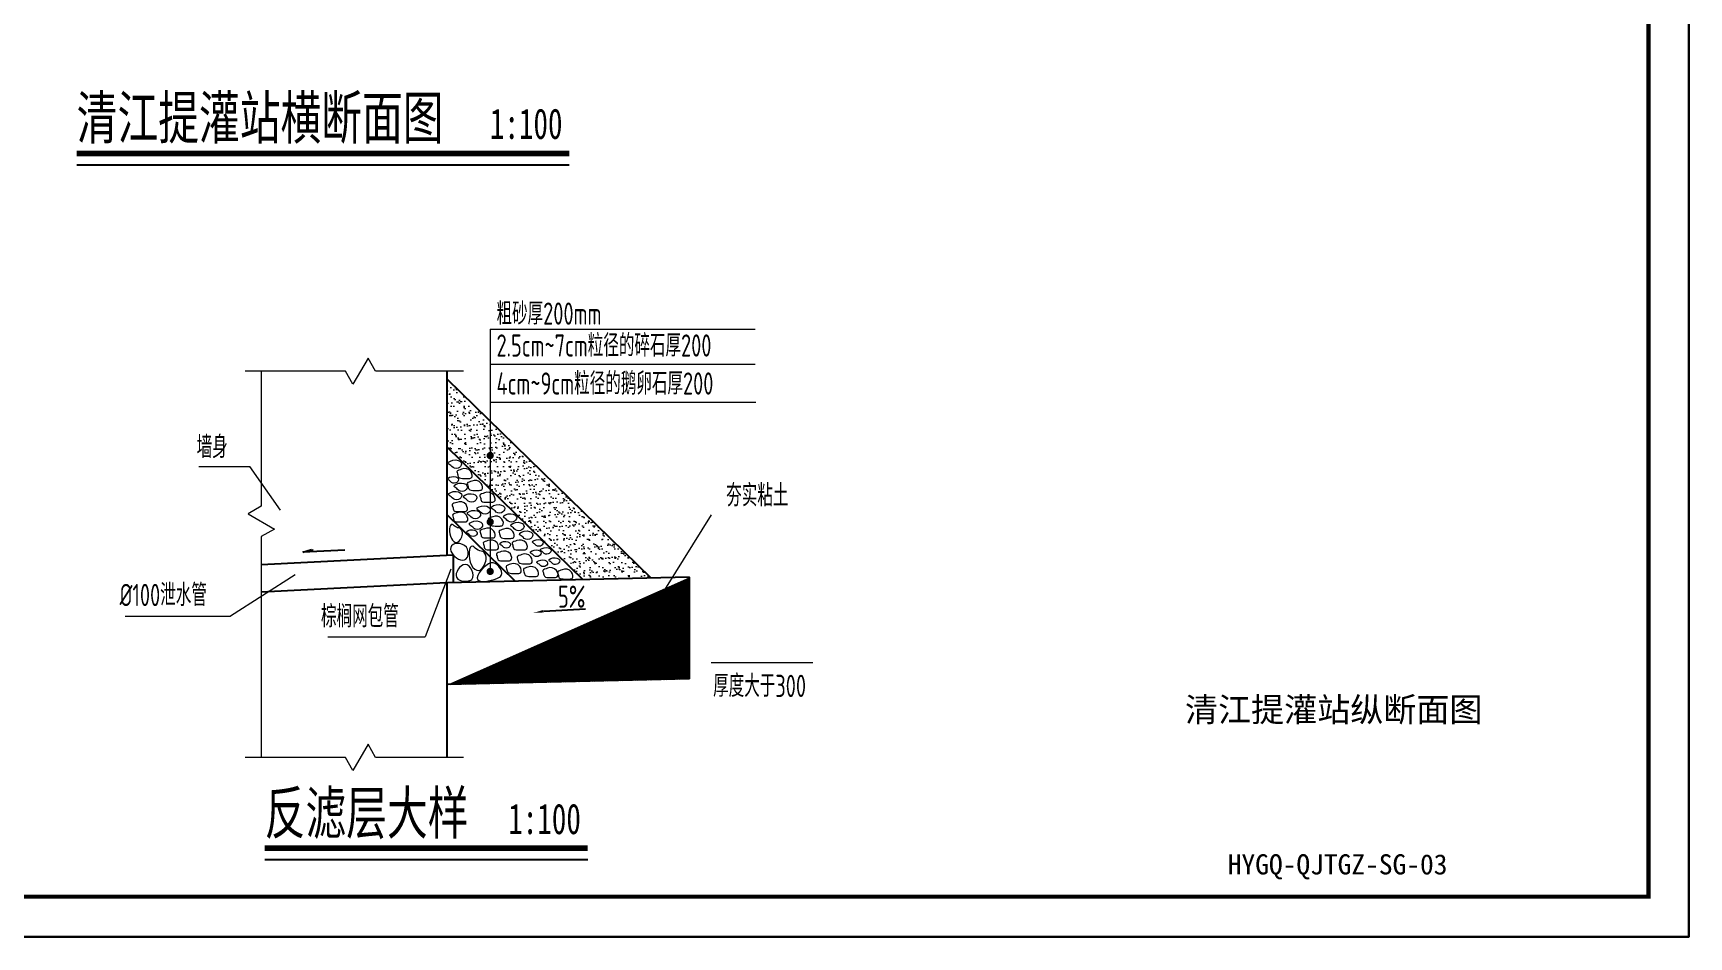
# Model space of a CAD drawing. Header units: millimetres. Extents: x -725 to 2274960, y -506 to 2980382.
# Drawn here: x 2054778 to 2075283, y 2586514 to 2597712 of the extents above; entities that cross this region are included whole.
import ezdxf

# ---------------------------------------------------------------- set-up
doc = ezdxf.new("R2010")
doc.units = ezdxf.units.MM
doc.header["$LTSCALE"] = 1000
for name, color, linetype in [('BAR_TEXT(框梁钢筋文字)', 2, 'Continuous'), ('DIM', 4, 'Continuous'), ('DIM_SYMB', 3, 'Continuous'), ('PUB_TITLE', 4, 'Continuous'), ('YHGZ_插图', 2, 'Continuous'), ('图框', 7, 'Continuous')]:
    doc.layers.add(name, color=color, linetype=linetype)
doc.layers.add('G-LABEL（引线）', color=3, linetype='Continuous', lineweight=13)
doc.layers.add('G_SYMBOL（符号）', color=3, linetype='Continuous', lineweight=13)
doc.styles.add('biaotilan', font='', dxfattribs={"width": 0.7})
doc.styles.add('TSSD_Rein', font='tssdeng.shx', dxfattribs={"width": 0.7, "bigfont": 'hztxt.shx'})
doc.styles.get('biaotilan').set_extended_font_data('SimSun')

# ---------------------------------------------------------------- blocks, each defined once
blk = doc.blocks.new('HAYJZ A3')
blk.add_lwpolyline([(4974.596798436251, -403416.8118436723), (46974.59679843625, -403416.8118436723), (46974.59679843625, -433116.8118436723), (4974.596798436251, -433116.8118436723), (4974.596798436251, -403416.8118436723)])
at = {"const_width": 50}
blk.add_lwpolyline([(7474.596798436251, -403916.8118436723), (46474.59679843625, -403916.8118436723), (46474.59679843625, -432616.8118436723), (7474.596798436251, -432616.8118436723), (7474.596798436251, -403916.8118436723)], dxfattribs=at)
at = {"layer": 'PUB_TITLE'}
blk.add_lwpolyline([(4974.596798436251, -433116.8118436723), (46974.59679843625, -433116.8118436723), (46974.59679843625, -403416.8118436723), (4974.596798436251, -403416.8118436723)], close=True, dxfattribs=at)

msp = doc.modelspace()

# ---------------------------------------------------------------- hatches: boundary and pattern name
at = {"layer": 'DIM'}
for points in [[(2058119.482998228, 2591281.883985796), (2058247.812877989, 2591288.300480642), (2058246.235302306, 2591319.851984777)], [(2060970.807033873, 2590527.85780982), (2061099.136913634, 2590534.274304667), (2061097.55933795, 2590565.825808802)]]:
    msp.add_hatch(color=256, dxfattribs=at).paths.add_polyline_path(points)
at = {"layer": 'G-LABEL（引线）'}
h = msp.add_hatch(dxfattribs=at)
h.set_pattern_fill('AR-SAND', color=256, scale=60, style=0)
h.set_pattern_definition([(37.49999999999999, (-49108475.02945293, -68771003.84532566), (-3.779601486576489, 115.6094261407895), [0, -91.20000000000003, 0, -102, 0, -97.50000000000001]), (7.500000000000006, (-49108475.02945293, -68771003.84532566), (106.1866023160636, 169.3287639137844), [0, -49.2, 0, -82.19999999999999, 0, -31.5]), (327.5, (-49108548.82945599, -68771003.84532566), (186.8485117050897, 0.3395432122178619), [0, -30, 0, -108, 0, -141]), (317.5, (-49108548.82945599, -68771003.84532566), (180.3675962743376, 52.66053389605496), [0, -15, 0, -70.8, 0, -81])])
h.paths.add_polyline_path([(2061586.742000914, 2590941.81769351), (2062426.742000914, 2590961.282604017), (2059906.742000914, 2593423.564359465), (2059906.742000914, 2592583.338863173)])
at = {"layer": 'G-LABEL（引线）', "linetype": 'ByBlock', "ltscale": 1000}
h = msp.add_hatch(dxfattribs=at)
h.set_pattern_fill('LINE', color=256, scale=1000, angle=45, style=0)
h.set_pattern_definition([(45, (-38575478447.70967, -2628439218.357015), (-88.38834764831843, 88.38834764831844), [])])
h.paths.add_polyline_path([(2059906.742000914, 2590902.887873514), (2059906.742000914, 2589642.549631395), (2062906.742000914, 2589712.067167082), (2062906.742000914, 2590972.405410566)])
h.paths.add_polyline_path([(2061222.56660935, 2590557.345091143), (2061614.970455504, 2590557.345091143), (2061614.970455504, 2590890.518168066), (2061222.56660935, 2590890.518168066)], flags=24)

# ---------------------------------------------------------------- linework, layer by layer
at = {"layer": 'DIM'}
for p, q in [((2058119.482998228, 2591281.883985796, -1.485087879777032e-09), (2058225.109913206, 2591313.523985186, -1.485087879777032e-09)), ((2058225.109913206, 2591313.523985186, -1.485087879777032e-09), (2058226.424564696, 2591287.231063643, -1.485087879777032e-09))]:
    msp.add_line(p, q, dxfattribs=at)
at = {"layer": 'DIM', "ltscale": 1.5}
for p, q in [((2058637.960750914, 2591307.807872572, -1.485087879777032e-09), (2058119.482998228, 2591281.883985796, -1.485087879777032e-09)), ((2061620.473568297, 2590573.758889475, -1.485087879777032e-09), (2061101.995815611, 2590547.835002222, -1.485087879777032e-09))]:
    msp.add_line(p, q, dxfattribs=at)
at = {"layer": 'DIM', "const_width": 45.00000000000001, "elevation": -1.485087879777032e-09}
for points in [[(2060416.238323546, 2592477.698290148, 1), (2060461.238323546, 2592477.698289671, 1)], [(2060416.238323546, 2591655.101075926, 1), (2060461.238323546, 2591655.101075926, 1)], [(2060416.238323546, 2591042.528768816, 1), (2060461.238323546, 2591042.528768339, 1)]]:
    msp.add_lwpolyline(points, format="xyb", close=True, dxfattribs=at)
at = {"layer": 'DIM_SYMB', "const_width": 70}
for points in [[(2055317.637278784, 2596220.199743103), (2061418.143607898, 2596220.199743103)], [(2057645.906555788, 2587613.285551186), (2061645.822167602, 2587613.285551186)]]:
    msp.add_lwpolyline(points, dxfattribs=at)
at = {"layer": 'DIM_SYMB'}
for points in [[(2055317.637278784, 2596080.199743103), (2061418.143607898, 2596080.199743103)], [(2057645.906555788, 2587473.285551186), (2061645.822167602, 2587473.285551186)]]:
    msp.add_lwpolyline(points, dxfattribs=at)
at = {"layer": 'G-LABEL（引线）'}
for p, q in [((2060439.866176939, 2594042.165237227, -1.529858577342951e-09), (2060439.866176939, 2591047.104842939, -1.529858577342951e-09)), ((2060439.866176939, 2594042.165237227, -1.529858577342951e-09), (2063720.383676374, 2594042.165237227, -1.529858577342951e-09)), ((2060439.866176939, 2593608.965875425, -1.529858577342951e-09), (2063720.383676374, 2593608.965875425, -1.529858577342951e-09)), ((2060439.866176939, 2593137.943180361, -1.529858577342951e-09), (2063728.705354536, 2593137.943179884, -1.529858577342951e-09)), ((2056830.834408141, 2592341.1116784, -1.485087879777032e-09), (2057460.126560545, 2592341.111677923, -1.485087879777032e-09)), ((2057841.876301146, 2591800.840784826, -1.485087879777032e-09), (2057460.126560545, 2592341.111677923, -1.485087879777032e-09)), ((2063173.363926268, 2591742.728552141), (2062386.55833087, 2590477.088075914)), ((2059953.017025328, 2591069.613363066), (2059634.489864683, 2590232.860039034)), ((2058021.421146727, 2591002.24608592), (2057222.66619525, 2590487.130937376)), ((2055918.597370482, 2590487.130936899), (2057222.66619525, 2590487.130937376)), ((2058429.711147642, 2590232.860039034), (2059634.489864683, 2590232.860039034)), ((2063173.363926268, 2589914.25936326), (2064432.505851994, 2589914.259362783))]:
    msp.add_line(p, q, dxfattribs=at)
for points, start_tangent, end_tangent in [([(2059962.942051268, 2592344.518642225), (2060041.631138182, 2592323.072685518), (2060084.552456236, 2592373.113269606), (2060013.016926146, 2592423.153800764), (2059920.020733214, 2592380.261886396), (2059962.942051268, 2592344.518642225)], (0.5904500684183096, -0.8070741705102534), (0.5904500684183096, -0.8070741705102534)), ([(2060083.210460997, 2592309.140009203), (2060197.667309141, 2592280.54538373), (2060204.820858336, 2592201.910224714), (2060161.899540282, 2592194.761607924), (2060111.824673033, 2592194.761607924), (2060047.442692137, 2592209.058894911), (2060033.135586119, 2592251.950809279), (2060025.982036925, 2592280.54538373), (2060083.210460997, 2592309.140009203)], (0.9074835201461768, 0.4200876821130364), (0.9074835201461768, 0.4200876821130364)), ([(2059948.985714293, 2592155.712250032), (2060011.936977721, 2592138.555484571), (2060046.274036742, 2592178.58795146), (2059989.045612669, 2592218.620375433), (2059914.648662901, 2592184.306844511), (2059948.985714293, 2592155.712250032)], (0.5904500684183096, -0.8070741705102534), (0.5904500684183096, -0.8070741705102534)), ([(2059967.285137511, 2591955.5989149), (2060045.974216795, 2591934.152957716), (2060088.895534849, 2591984.19354085), (2060017.360004759, 2592034.234071531), (2059924.363819456, 2591991.342159548), (2059967.285137511, 2591955.5989149)], (0.5904500684183096, -0.8070741705102534), (0.5904500684183096, -0.8070741705102534)), ([(2060034.456341124, 2592058.985635557), (2060113.145420409, 2592037.539678373), (2060156.066738463, 2592087.580262938), (2060084.531208372, 2592137.620792189), (2059991.53502307, 2592094.728879728), (2060034.456341124, 2592058.985635557)], (0.5904500684183096, -0.8070741705102534), (0.5904500684183096, -0.8070741705102534)), ([(2060211.885105467, 2592161.344953337, -1.485087879777032e-09), (2060326.341953612, 2592132.750327864, -1.485087879777032e-09), (2060333.495502806, 2592054.115169325, -1.485087879777032e-09), (2060290.574184752, 2592046.966553011, -1.485087879777032e-09), (2060240.499317503, 2592046.966552534, -1.485087879777032e-09), (2060176.117336607, 2592061.263839521, -1.485087879777032e-09), (2060161.810230589, 2592104.155753889, -1.485087879777032e-09), (2060154.656681395, 2592132.750327864, -1.485087879777032e-09), (2060211.885105467, 2592161.344953337, -1.485087879777032e-09)], (0.9074835201461768, 0.4200876821130364), (0.9074835201461768, 0.4200876821130364)), ([(2060024.859562254, 2591898.468292036), (2060139.316402769, 2591869.873664656), (2060146.469959593, 2591791.238508024), (2060103.548641539, 2591784.089891233), (2060053.47377429, 2591784.08989171), (2059989.091793394, 2591798.387178221), (2059974.784687376, 2591841.279090681), (2059967.631138182, 2591869.873665133), (2060024.859562254, 2591898.468292036)], (0.9074835201461768, 0.4200876821130364), (0.9074835201461768, 0.4200876821130364)), ([(2060152.577411986, 2591927.233116427), (2060231.26649127, 2591905.78715972), (2060274.187809325, 2591955.82774333), (2060202.652279234, 2592005.868274488), (2060109.656093932, 2591962.976360121), (2060152.577411986, 2591927.233116427)], (0.5904500684183096, -0.8070741705102534), (0.5904500684183096, -0.8070741705102534)), ([(2060318.430034972, 2591777.262528219), (2060397.119121886, 2591755.816570082), (2060440.04043994, 2591805.857152739), (2060368.504909849, 2591855.897683897), (2060275.508716917, 2591813.005770006), (2060318.430034972, 2591777.262528219)], (0.5904500684183096, -0.8070741705102534), (0.5904500684183096, -0.8070741705102534)), ([(2060367.467586851, 2592014.72703723), (2060481.924434996, 2591986.132411757), (2060489.07799182, 2591907.497253218), (2060446.156673766, 2591900.348636427), (2060396.081798888, 2591900.348636427), (2060331.699825621, 2591914.645923414), (2060317.392719603, 2591957.537837782), (2060310.239170409, 2591986.132411757), (2060367.467586851, 2592014.72703723)], (0.9074835201461768, 0.4200876821130364), (0.9074835201461768, 0.4200876821130364)), ([(2060498.540829039, 2591791.745942869), (2060577.229908324, 2591770.299987593), (2060620.151226378, 2591820.34057025), (2060548.615696287, 2591870.381101408), (2060455.619510985, 2591827.489187517), (2060498.540829039, 2591791.745942869)], (0.5904500684183096, -0.8070741705102534), (0.5904500684183096, -0.8070741705102534)), ([(2060093.99696002, 2591503.485256472), (2060025.382229185, 2591400.456869402), (2059957.736477232, 2591449.950725832), (2059969.803173399, 2591625.704855242), (2060021.799213744, 2591588.836981096), (2060072.275608397, 2591572.675765791), (2060093.99696002, 2591503.485256472)], (-0.1302593583811931, -0.9914799541867299), (-0.1302593583811931, -0.9914799541867299)), ([(2060029.630604124, 2591769.782897749), (2060144.087452269, 2591741.188272276), (2060151.241009093, 2591662.553115644), (2060108.319691038, 2591655.404497423), (2060058.244816161, 2591655.404496946), (2059993.862842894, 2591669.701784411), (2059979.555736876, 2591712.593698778), (2059972.402180052, 2591741.188272276), (2060029.630604124, 2591769.782897749)], (0.9074835201461768, 0.4200876821130364), (0.9074835201461768, 0.4200876821130364)), ([(2060198.550655699, 2591720.602191725), (2060277.239742613, 2591699.156234541), (2060320.161060667, 2591749.196817198), (2060248.625530577, 2591799.237348356), (2060155.629337645, 2591756.345435896), (2060198.550655699, 2591720.602191725)], (0.5904500684183096, -0.8070741705102534), (0.5904500684183096, -0.8070741705102534)), ([(2060223.439342833, 2591589.041431227), (2060302.128429747, 2591567.595474043), (2060345.049747801, 2591617.6360567), (2060273.514217711, 2591667.676587858), (2060180.518024779, 2591624.784675875), (2060223.439342833, 2591589.041431227)], (0.5904500684183096, -0.8070741705102534), (0.5904500684183096, -0.8070741705102534)), ([(2060469.743786192, 2591719.52856616), (2060584.200626707, 2591690.933939257), (2060591.354183531, 2591612.298782148), (2060548.432865477, 2591605.15016345), (2060498.357990599, 2591605.15016345), (2060433.976017332, 2591619.447450914), (2060419.668911314, 2591662.339364805), (2060412.51536212, 2591690.933939257), (2060469.743786192, 2591719.52856616)], (0.9074835201461768, 0.4200876821130364), (0.9074835201461768, 0.4200876821130364)), ([(2060645.305729246, 2591678.776531019), (2060723.994816161, 2591657.330573835), (2060766.916134215, 2591707.371156492), (2060695.380604124, 2591757.411688604), (2060602.384411192, 2591714.51977519), (2060645.305729246, 2591678.776531019)], (0.5904500684183096, -0.8070741705102534), (0.5904500684183096, -0.8070741705102534)), ([(2060736.72957263, 2591572.116752424), (2060815.418651915, 2591550.67079524), (2060858.339969969, 2591600.711379805), (2060786.804439879, 2591650.751909056), (2060693.808254576, 2591607.859997072), (2060736.72957263, 2591572.116752424)], (0.5904500684183096, -0.8070741705102534), (0.5904500684183096, -0.8070741705102534)), ([(2060181.136341429, 2591495.701137342), (2060244.087612486, 2591478.544370451), (2060278.424663878, 2591518.576837816), (2060221.196239806, 2591558.609262743), (2060146.799290037, 2591524.295732298), (2060181.136341429, 2591495.701137342)], (0.5904500684183096, -0.8070741705102534), (0.5904500684183096, -0.8070741705102534)), ([(2060369.362934447, 2591571.843789854), (2060483.819782591, 2591543.249164381), (2060490.973331786, 2591464.61400775), (2060448.052013731, 2591457.465389528), (2060397.977146483, 2591457.465389051), (2060333.595165587, 2591471.762676039), (2060319.288059569, 2591514.654590406), (2060312.134510374, 2591543.249164381), (2060369.362934447, 2591571.843789854)], (0.9074835201461768, 0.4200876821130364), (0.9074835201461768, 0.4200876821130364)), ([(2060410.107548094, 2591423.714977064), (2060524.564396239, 2591395.120349684), (2060531.717953062, 2591316.485193052), (2060488.796635008, 2591309.336576738), (2060438.72176013, 2591309.336576262), (2060374.339786864, 2591323.633863249), (2060360.032680846, 2591366.525776186), (2060352.879131651, 2591395.120349684), (2060410.107548094, 2591423.714977064)], (0.9074835201461768, 0.4200876821130364), (0.9074835201461768, 0.4200876821130364)), ([(2060604.193180418, 2591566.36302928), (2060718.650028563, 2591537.768404284), (2060725.803585387, 2591459.133247175), (2060682.882267332, 2591451.984628954), (2060632.807392454, 2591451.984628477), (2060568.425419188, 2591466.281915464), (2060554.11831317, 2591509.173829832), (2060546.964756346, 2591537.768404284), (2060604.193180418, 2591566.36302928)], (0.9074835201461768, 0.4200876821130364), (0.9074835201461768, 0.4200876821130364)), ([(2060767.647098875, 2591423.880441465), (2060882.10394702, 2591395.285815992), (2060889.257503844, 2591316.650657454), (2060846.336185789, 2591309.502040663), (2060796.261310912, 2591309.502040663), (2060731.879337645, 2591323.79932765), (2060717.572231627, 2591366.691242495), (2060710.418674803, 2591395.285815992), (2060767.647098875, 2591423.880441465)], (0.9074835201461768, 0.4200876821130364), (0.9074835201461768, 0.4200876821130364)), ([(2060846.082538939, 2591465.180450239), (2060924.771618224, 2591443.734493055), (2060967.692936278, 2591493.775075712), (2060896.157406187, 2591543.815606871), (2060803.161220885, 2591500.923694887), (2060846.082538939, 2591465.180450239)], (0.5904500684183096, -0.8070741705102534), (0.5904500684183096, -0.8070741705102534)), ([(2060997.324802733, 2591374.468036451), (2061060.276066161, 2591357.311271467), (2061094.613117552, 2591397.343736448), (2061037.38469348, 2591437.376161375), (2060962.987743712, 2591403.062631884), (2060997.324802733, 2591374.468036451)], (0.5904500684183096, -0.8070741705102534), (0.5904500684183096, -0.8070741705102534)), ([(2059960.208607054, 2591360.207807341), (2060064.188900328, 2591386.456599989), (2060158.518619871, 2591317.806264677), (2060138.795795775, 2591195.898662367), (2059962.559429503, 2591272.172422209), (2059960.208607054, 2591360.207807341)], (0.5763948238486598, 0.8171713449702409), (0.5763948238486598, 0.8171713449702409)), ([(2060387.208523131, 2591191.408520021), (2060295.722217894, 2591054.037334242), (2060205.527874327, 2591120.029144087), (2060221.616810179, 2591354.367982664), (2060290.944866515, 2591305.210819044), (2060358.246723509, 2591283.662530699), (2060387.208523131, 2591191.408520021)], (-0.1302593583811931, -0.9914799541867299), (-0.1302593583811931, -0.9914799541867299)), ([(2060573.535183287, 2591287.419445314), (2060687.992031432, 2591258.824817934), (2060695.145588255, 2591180.189660826), (2060652.224270201, 2591173.041042128), (2060602.149395323, 2591173.041042128), (2060537.767422057, 2591187.338329115), (2060523.460316038, 2591230.230243483), (2060516.306766844, 2591258.824817934), (2060573.535183287, 2591287.419445314)], (0.9074835201461768, 0.4200876821130364), (0.9074835201461768, 0.4200876821130364)), ([(2060593.559223509, 2591351.102888384), (2060656.510486937, 2591333.946122923), (2060690.847538328, 2591373.978587904), (2060633.619114256, 2591414.011013308), (2060559.222164488, 2591379.697482863), (2060593.559223509, 2591351.102888384)], (0.5904500684183096, -0.8070741705102534), (0.5904500684183096, -0.8070741705102534)), ([(2060828.714046812, 2591251.833081999), (2060943.170894957, 2591223.238454618), (2060950.324444151, 2591144.603297987), (2060907.403126097, 2591137.454681673), (2060857.328258849, 2591137.454681196), (2060792.946277953, 2591151.751968184), (2060778.639171934, 2591194.643880644), (2060771.48562274, 2591223.238454618), (2060828.714046812, 2591251.833081999)], (0.9074835201461768, 0.4200876821130364), (0.9074835201461768, 0.4200876821130364)), ([(2060970.797085142, 2591246.184253492), (2061033.74834857, 2591229.027488985), (2061068.085399962, 2591269.059955397), (2061010.85697589, 2591309.0923808), (2060936.460026121, 2591274.778848448), (2060970.797085142, 2591246.184253492)], (0.5904500684183096, -0.8070741705102534), (0.5904500684183096, -0.8070741705102534)), ([(2061094.792667723, 2591275.599635878), (2061157.743931151, 2591258.442870894), (2061192.080990172, 2591298.475338259), (2061134.852566099, 2591338.507762709), (2061060.455616331, 2591304.194230833), (2061094.792667723, 2591275.599635878)], (0.5904500684183096, -0.8070741705102534), (0.5904500684183096, -0.8070741705102534)), ([(2061202.134106016, 2591148.632612028), (2061265.085369444, 2591131.475847044), (2061299.422428465, 2591171.508313932), (2061242.194004393, 2591211.540738859), (2061167.797046995, 2591177.227206984), (2061202.134106016, 2591148.632612028)], (0.5904500684183096, -0.8070741705102534), (0.5904500684183096, -0.8070741705102534)), ([(2060128.727314329, 2591128.1269205), (2060211.136249876, 2591059.499892988), (2060211.136242247, 2590942.833854475), (2060149.329548216, 2590922.245786467), (2060019.787380553, 2590970.284696379), (2060128.727314329, 2591128.1269205)], (0.999890313135312, 0.01481086419382327), (0.999890313135312, 0.01481086419382327)), ([(2060448.336284972, 2591149.132074633), (2060545.534565306, 2591103.817670622), (2060575.318767882, 2590991.017558851), (2060520.816166258, 2590955.332795897), (2060282.797268248, 2590942.170617857), (2060448.336284972, 2591149.132074633)], (0.9629761304239718, 0.2695866692432578), (0.9629761304239718, 0.2695866692432578)), ([(2060691.875469542, 2591132.20420722), (2060806.332317686, 2591103.609578886), (2060813.485866881, 2591024.974422731), (2060770.564548827, 2591017.825805464), (2060720.489681578, 2591017.825805464), (2060656.107700682, 2591032.123092451), (2060641.800594664, 2591075.015004911), (2060634.64704547, 2591103.609578886), (2060691.875469542, 2591132.20420722)], (0.9074835201461768, 0.4200876821130364), (0.9074835201461768, 0.4200876821130364)), ([(2060906.36729846, 2591095.24819211), (2061020.824138975, 2591066.653564253), (2061027.977695799, 2590988.018407621), (2060985.056377745, 2590980.869788923), (2060934.981510496, 2590980.869788923), (2060870.5995296, 2590995.167075911), (2060856.292423582, 2591038.058990278), (2060849.138874388, 2591066.653564253), (2060906.36729846, 2591095.24819211)], (0.9074835201461768, 0.4200876821130364), (0.9074835201461768, 0.4200876821130364)), ([(2061052.311786986, 2591122.508859434), (2061115.263050413, 2591105.35209445), (2061149.600101805, 2591145.384559908), (2061092.371677733, 2591185.416984358), (2061017.974727965, 2591151.10345439), (2061052.311786986, 2591122.508859434)], (0.5904500684183096, -0.8070741705102534), (0.5904500684183096, -0.8070741705102534)), ([(2061146.753696776, 2591081.835424223), (2061261.21054492, 2591053.240797319), (2061268.364101744, 2590974.605640211), (2061225.44278369, 2590967.45702342), (2061175.367908812, 2590967.45702342), (2061110.985935545, 2590981.754310408), (2061096.678829527, 2591024.646223345), (2061089.525272703, 2591053.240797796), (2061146.753696776, 2591081.835424223)], (0.9074835201461768, 0.4200876821130364), (0.9074835201461768, 0.4200876821130364)), ([(2061330.188251829, 2591062.953532972), (2061444.645099974, 2591034.358906069), (2061451.798649168, 2590955.723748961), (2061408.877338744, 2590948.575130739), (2061358.802463866, 2590948.575130262), (2061294.420490599, 2590962.87241725), (2061280.113384581, 2591005.764332094), (2061272.959827757, 2591034.358906069), (2061330.188251829, 2591062.953532972)], (0.9074835201461768, 0.4200876821130364), (0.9074835201461768, 0.4200876821130364))]:
    msp.add_spline(points, degree=3, dxfattribs=dict(at, start_tangent=start_tangent, end_tangent=end_tangent))
at = {"layer": 'G_SYMBOL（符号）'}
for points in [[(2060106.742000914, 2593523.840862551), (2059020.135776854, 2593523.840862551), (2058926.385868407, 2593686.220463076), (2058738.886059141, 2593361.461262026), (2058645.136150694, 2593523.840862551), (2057403.13041339, 2593523.840862551)], [(2057603.13041339, 2593523.840862551), (2057603.13041339, 2591849.22046546), (2057440.750812865, 2591755.470557013), (2057765.510013914, 2591567.970747747), (2057603.13041339, 2591474.2208393), (2057603.13041339, 2588738.277550974)], [(2060106.742000914, 2588738.277550974), (2059020.135776854, 2588738.277550974), (2058926.385868407, 2588900.657151499), (2058738.886059141, 2588575.897950449), (2058645.136150694, 2588738.277550974), (2057403.13041339, 2588738.277550974)]]:
    msp.add_lwpolyline(points, dxfattribs=at)
at = {"layer": 'YHGZ_插图', "color": 7}
for p, q in [((2059906.742000914, 2591242.846216002), (2059906.742000914, 2593523.840862551)), ((2059906.742000914, 2593423.564359465), (2062426.742000914, 2590961.282604017)), ((2059906.742000914, 2592583.338863173), (2061586.742000914, 2590941.81769351)), ((2060746.742000914, 2590922.35278348), (2059906.742000914, 2591743.113369265)), ((2057603.13041339, 2591127.687373915), (2059978.821209288, 2591246.449495115)), ((2059978.821209288, 2591246.449495115, -1.485087879827854e-09), (2059978.821209288, 2590910.029916563, -1.479050115341885e-09)), ((2057603.13041339, 2590791.267795363), (2059978.821209288, 2590910.029916563)), ((2062906.742000914, 2590972.405410566), (2059905.725994444, 2590902.864330092)), ((2059906.742000914, 2588738.277550974), (2059906.742000914, 2590906.426636019)), ((2059906.742000914, 2589642.549631395), (2059906.742000914, 2590902.887874403)), ((2062906.742000914, 2589712.067167082), (2062906.742000914, 2590972.405410566)), ((2062906.742000914, 2589712.067167082), (2059906.742000914, 2589642.549631395))]:
    msp.add_line(p, q, dxfattribs=at)

# ---------------------------------------------------------------- block references
msp.add_blockref('HAYJZ A3', (2028308.481263541, 3019631.231862755))

# ---------------------------------------------------------------- texts
at = {"layer": 'BAR_TEXT(框梁钢筋文字)', "style": 'TSSD_Rein', "width": 0.7}
for s, p in [('粗砂厚200mm', (2060516.855015135, 2594099.664665976, -1.529858577342952e-09)), ('2.5cm~7cm粒径的碎石厚200', (2060516.855015135, 2593704.288637438, -1.529858577342951e-09)), ('4cm~9cm粒径的鹅卵石厚200', (2060516.855015135, 2593233.265942373, -1.529858577342951e-09)), ('墙身', (2056803.166935301, 2592447.272696295)), ('夯实粘土', (2063361.569034911, 2591847.091396132, 2.053784718428791e-09)), ('%%C100泄水管', (2055849.64880023, 2590612.857719221, 2.053784718428791e-09)), ('5%', (2061278.095455504, 2590591.720091143, 1.228850174493591e-09)), ('棕榈网包管', (2058343.822368956, 2590348.721615591, 2.053784718428791e-09)), ('厚度大于300', (2063199.396168089, 2589486.883321847, 2.053784718428791e-09))]:
    msp.add_text(s, height=275, dxfattribs=at).set_placement(p)
at = {"layer": 'DIM_SYMB', "color": 7, "style": 'biaotilan', "width": 0.7}
for s, height, p in [('清江提灌站横断面图', 528.6919831223629, (2055317.637278784, 2596401.017874153)), ('1:100', 377.6371308016878, (2060435.021245029, 2596401.017874153)), ('反滤层大样', 528.6919831223629, (2057645.906555788, 2587788.272520657)), ('1:100', 377.6371308016878, (2060662.699804733, 2587788.272520657))]:
    msp.add_text(s, height=height, dxfattribs=at).set_placement(p)
at = {"layer": '图框', "style": 'biaotilan'}
for s, height, p in [('清江提灌站纵断面图', 300, (2069043.364466139, 2589180.342883905)), ('HYGQ-QJTGZ-SG-03', 250, (2069572.40765077, 2587288.395574284))]:
    msp.add_text(s, height=height, dxfattribs=at).set_placement(p)

doc.saveas('drawing.dxf')
